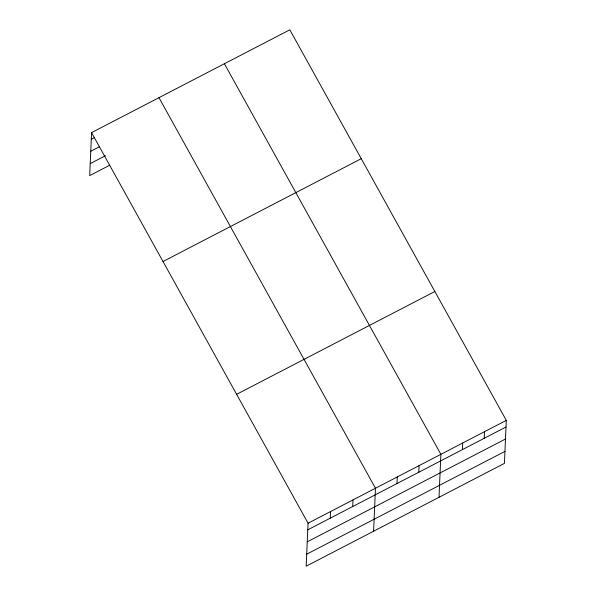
<?xml version="1.0" encoding="UTF-8"?>
<svg xmlns="http://www.w3.org/2000/svg" width="596" height="596" viewBox="0 0 596 596"><rect width="100%" height="100%" fill="white"/><g stroke="black" fill="none" stroke-linecap="round" stroke-linejoin="round"><path stroke-width="0.89" d="M91.575 132.625L308.058 523.213L306.18 566.2L504.425 463.375L506.302 420.389L289.82 29.8L91.575 132.625L89.698 175.611L109.753 165.204M330.236 518.185L330.527 511.562M352.705 506.533L352.996 499.91M373.588 531.237L375.465 488.251L158.976 97.662M396.981 483.572L397.271 476.942M418.787 472.255L419.077 465.632M439.006 497.31L440.884 454.323L224.394 63.735M462.399 449.637L462.69 443.014M484.205 438.328L484.496 431.698M91.285 139.248L94.496 137.587M90.756 151.25L99.584 146.668M90.219 163.609L105.462 155.705M163.013 261.517L361.258 158.692M236.619 394.321L434.864 291.496M308.058 523.213L506.302 420.389M307.767 529.837L506.011 427.012M307.245 541.838L505.49 439.014M306.702 554.198L504.954 451.381"/></g></svg>
